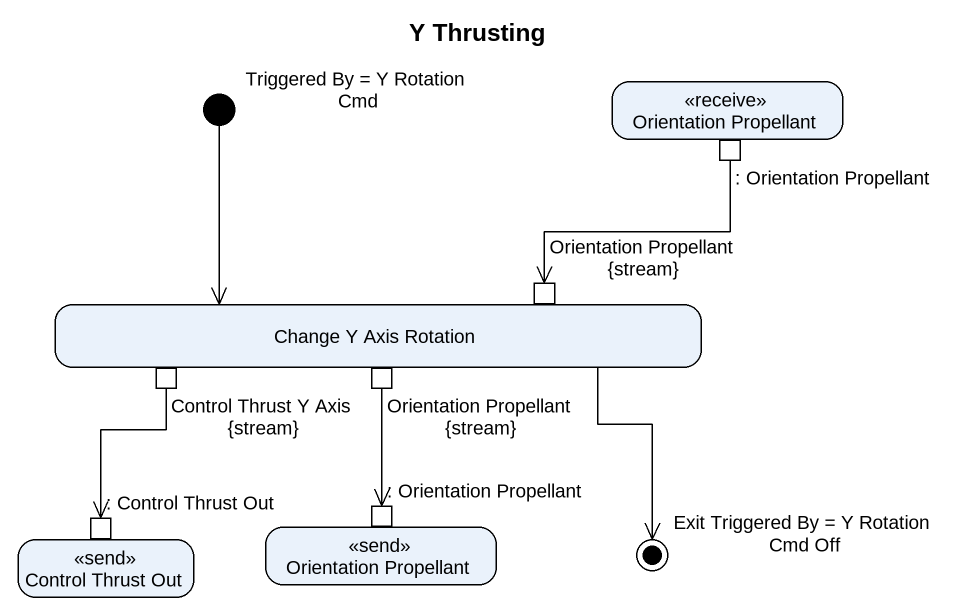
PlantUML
@startuml
title Y Thrusting
hide empty description
state "Orientation Propellant" as Orientation_Propellant <<receive>> {
  state ": Orientation Propellant" as Orientation_Propellant_2 <<outputPin>>
}
state "Triggered By = Y Rotation Cmd" as Triggered_By_Y_Rotation_Cmd <<start>>
state "Change Y Axis Rotation" as Change_Y_Axis_Rotation {
  state "Orientation Propellant {stream}" as Orientation_Propellant_3 <<inputPin>>
  state "Control Thrust Y Axis {stream}" as Control_Thrust_Y_Axis_stream <<outputPin>>
  state "Orientation Propellant {stream}" as Orientation_Propellant_4 <<outputPin>>
}
state "Control Thrust Out" as Control_Thrust_Out <<send>> {
  state ": Control Thrust Out" as Control_Thrust_Out_2 <<inputPin>>
}
state "Orientation Propellant" as Orientation_Propellant_5 <<send>> {
  state ": Orientation Propellant" as Orientation_Propellant_6 <<inputPin>>
}
state "Exit Triggered By = Y Rotation Cmd Off" as Exit_Triggered_By_Y <<end>>
Triggered_By_Y_Rotation_Cmd --> Change_Y_Axis_Rotation
Orientation_Propellant_2 --> Orientation_Propellant_3
Change_Y_Axis_Rotation --> Exit_Triggered_By_Y
Control_Thrust_Y_Axis_stream --> Control_Thrust_Out_2
Orientation_Propellant_4 --> Orientation_Propellant_6
@enduml
